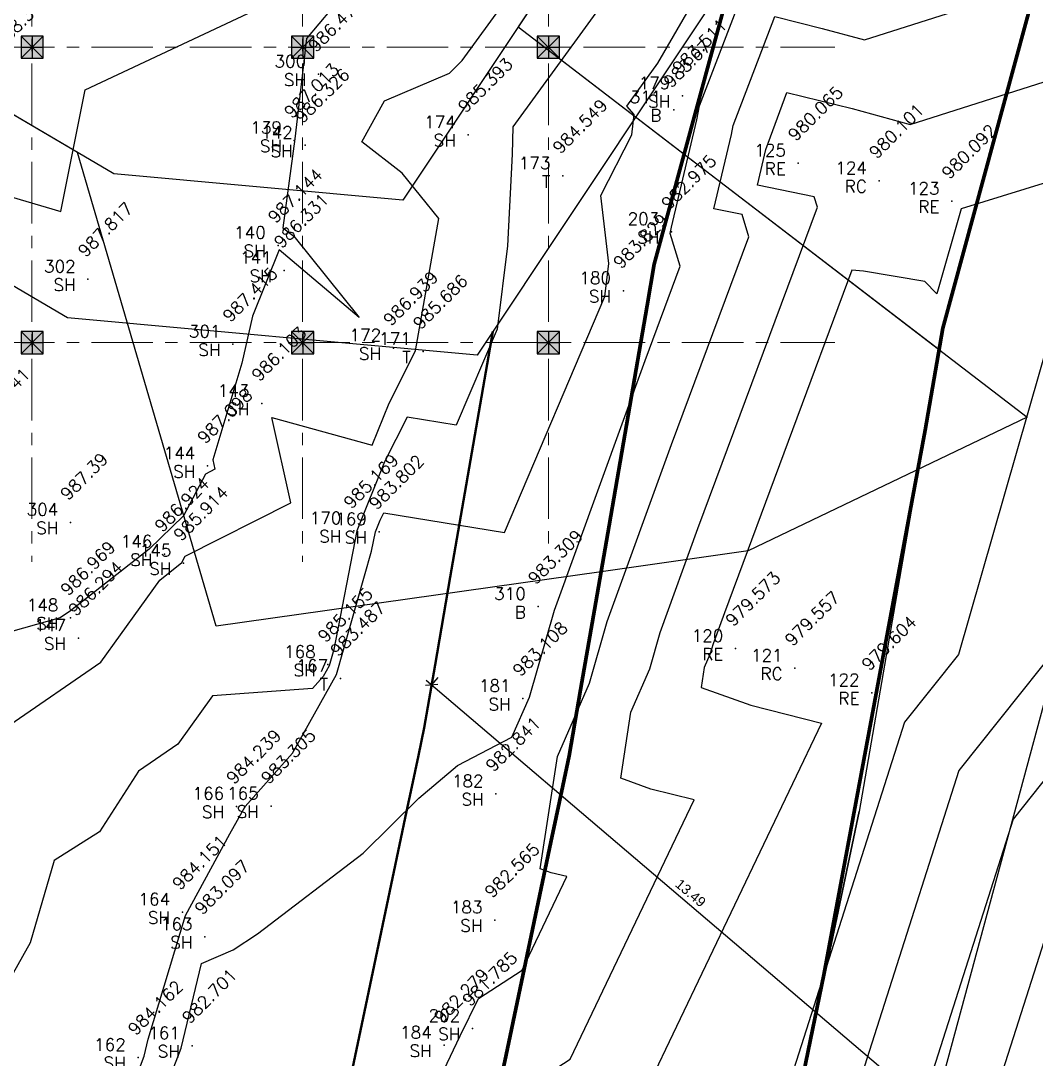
# Model space of a CAD drawing. Header units: metres. Extents: x 319894 to 3389272, y 120 to 6136017.
# Drawn here: x 321077.29 to 321097.93, y 3067908.33 to 3067929.43 of the extents above; entities that cross this region are included whole.
import ezdxf
from ezdxf.enums import TextEntityAlignment as Align

# ---------------------------------------------------------------- set-up
doc = ezdxf.new("R2010")
doc.units = ezdxf.units.M
doc.header["$MEASUREMENT"] = 0
doc.linetypes.add('CENTER', pattern=[2, 1.25, -0.25, 0.25, -0.25])
doc.linetypes.add('HIDDEN', pattern=[0.375, 0.25, -0.125])
doc.layers.get('Defpoints').update_dxf_attribs({"color": 254})
for name, color, linetype, lineweight in [('a_MUEBLE', 255, 'Continuous', 5), ('centerline', 255, 'HIDDEN', 5), ('column', 50, 'Continuous', 30), ('hatch', 252, 'Continuous', 15), ('wall', 4, 'Continuous', 30)]:
    doc.layers.add(name, color=color, linetype=linetype, lineweight=lineweight)
for name, color, linetype in [('B', 7, 'Continuous'), ('Contour', 254, 'Continuous'), ('HC', 7, 'Continuous'), ('Index_Contour', 8, 'Continuous'), ('Points', 7, 'Continuous'), ('Points-ELV', 6, 'Continuous'), ('Points-NUM', 4, 'Continuous'), ('Points-TXT', 3, 'Continuous'), ('RC', 7, 'Continuous'), ('RE', 7, 'Continuous'), ('S-DIM', 7, 'Continuous'), ('SH', 7, 'Continuous'), ('T', 7, 'Continuous')]:
    doc.layers.add(name, color=color, linetype=linetype)
doc.styles.add('romans', font='romans.shx')
doc.styles.get("Standard").update_dxf_attribs({"font": 'arial.ttf'})
doc.dimstyles.get("Standard").update_dxf_attribs({"dimtxt": 0.2, "dimasz": 0.18, "dimexe": 0.2, "dimexo": 0.2, "dimgap": 0.09, "dimtad": 1, "dimzin": 0, "dimdsep": 46, "dimtxsty": 'Standard', "dimblk": 'OBLIQUE', "dimcen": 0.09, "dimdle": 0.15, "dimclrt": 7, "dimadec": 0, "dimazin": 0, "dimtfac": 1, "dimtofl": 0, "dimtmove": 0, "dimatfit": 3, "dimfxl": 0.3, "dimfxlon": 1, "dimtfillclr": 2, "dimtolj": 1, "dimtzin": 0, "dimarcsym": 0})

# ---------------------------------------------------------------- blocks, each defined once
blk = doc.blocks.new('POINTS')
at = {"layer": 'Points'}
blk.add_line((0, 0), (0, 0), dxfattribs=at)
blk.add_point((0, 0), dxfattribs=at)
at = {"layer": 'Points-ELV', "style": 'romans'}
blk.add_attdef('ELEV', text='', height=1, rotation=45, dxfattribs=at).set_placement((0, 0), align=Align.BOTTOM_LEFT)
at = {"layer": 'Points-NUM', "style": 'romans'}
blk.add_attdef('PTNUM', text='', height=1, dxfattribs=at).set_placement((0, 0), align=Align.BOTTOM_RIGHT)
at = {"layer": 'Points-TXT', "style": 'romans'}
blk.add_attdef('DESC', text='', height=1, dxfattribs=at).set_placement((0, 0), align=Align.BOTTOM_RIGHT)
blk = doc.blocks.new('SIT4')
at = {"color": 7}
for p, q in [((320365.385, 3067779.463, 1969.362), (320362.183, 3067767.682, 1969.362)), ((320368.047, 3067766.381, 987.586), (320370.996, 3067777.234, 987.586)), ((320362.183, 3067767.682, 1969.362), (320360.455, 3067757.695, 1969.362)), ((320368.047, 3067766.381, 987.586), (320366.348, 3067756.564, 987.586)), ((320366.348, 3067756.564, 1969.362), (320363.835, 3067744.643, 1969.362)), ((320366.348, 3067756.564, 987.586), (320363.835, 3067744.643, 987.586))]:
    blk.add_line(p, q, dxfattribs=at)
at = {"color": 1}
for p, q in [((320359.417, 3067772.5, 987.586), (320369.765, 3067764.576, 987.586)), ((320362.79, 3067769.917, 987.586), (320367.972, 3067765.949, 987.586)), ((320369.765, 3067764.576, 987.586), (320364.09, 3067761.856, 987.586)), ((320364.09, 3067761.856, 987.586), (320361.102, 3067761.434, 987.586))]:
    blk.add_line(p, q, dxfattribs=at)
blk.add_line((320363.835, 3067744.643, 987.586), (320366.348, 3067756.564, 987.586))
at = {"color": 1, "lineweight": 30, "elevation": 987.586}
blk.add_lwpolyline([(320370.962, 3067788.062), (320365.642, 3067786.817), (320365.22, 3067781.217), (320357.075, 3067768.983), (320351.198, 3067769.518), (320338.771, 3067776.828), (320320.261, 3067793.321), (320314.412, 3067798.558), (320311.03, 3067797.459), (320298.566, 3067783.015), (320298.855, 3067776.316), (320293.441, 3067769.683), (320295.803, 3067764.568), (320294.773, 3067759.718), (320296.035, 3067743.401), (320300.28, 3067731.268), (320306.229, 3067716.969), (320317.648, 3067711.854), (320321.527, 3067710.598), (320324.41, 3067708.85), (320339.069, 3067708.62), (320362.184, 3067707.54), (320368.815, 3067710.117), (320374.083, 3067711.085)], dxfattribs=at)
at = {"color": 1, "elevation": 987.586}
blk.add_lwpolyline([(320311.03, 3067797.459), (320298.566, 3067783.015), (320298.855, 3067776.316), (320293.441, 3067769.683), (320295.803, 3067764.568), (320294.773, 3067759.718), (320296.035, 3067743.401), (320300.28, 3067731.268), (320306.229, 3067716.969), (320315.045, 3067713.02), (320325.063, 3067714.996), (320328.066, 3067715.293), (320335.229, 3067717.481), (320341.617, 3067720.482), (320345.096, 3067723.545), (320351.898, 3067731.539), (320355.884, 3067738.417), (320358.002, 3067746.064), (320360.455, 3067757.695), (320361.102, 3067761.434), (320353.282, 3067760.331), (320350.46, 3067769.953), (320338.771, 3067776.828), (320320.261, 3067793.321)], dxfattribs=at)
blk.add_lwpolyline([(320365.385, 3067779.463), (320370.077, 3067787.855), (320365.642, 3067786.817), (320365.22, 3067781.217), (320359.417, 3067772.5), (320362.79, 3067769.917)], close=True, dxfattribs=at)
at = {"color": 5, "lineweight": 30}
blk.add_lwpolyline([(320370.581, 3067755.421), (320368.32, 3067748.342), (320368.593, 3067746.866), (320368.359, 3067745.18), (320366.945, 3067740.14), (320365.94, 3067737.957), (320365.877, 3067736.872), (320363.951, 3067734.337)], dxfattribs=at)
at = {"layer": 'a_MUEBLE', "lineweight": 40, "elevation": 968}
blk.add_lwpolyline([(320315.045, 3067713.02), (320325.063, 3067714.996), (320328.066, 3067715.293), (320335.229, 3067717.481), (320341.617, 3067720.482), (320345.096, 3067723.545), (320351.898, 3067731.539), (320355.884, 3067738.417), (320358.002, 3067746.064), (320359.229, 3067751.88), (320360.085, 3067755.941), (320360.192, 3067756.448), (320360.325, 3067757.081), (320360.455, 3067757.695), (320360.686, 3067759.031), (320360.994, 3067760.813), (320361.263, 3067762.37), (320362.037, 3067766.842), (320362.183, 3067767.682), (320364.239, 3067775.249), (320364.696, 3067776.929), (320365.277, 3067779.069), (320365.385, 3067779.463), (320368.779, 3067785.533)], dxfattribs=at)
at = {"layer": 'Contour'}
for points in [[(320348.394, 3067769.256), (320350.124, 3067768.75), (320350.618, 3067771.224), (320354.587, 3067773.092), (320354.652, 3067773.655), (320356.117, 3067775.401), (320356.781, 3067775.683), (320357.886, 3067776.797), (320358.17, 3067777.187), (320358.393, 3067777.573), (320358.949, 3067778.873), (320359.475, 3067780.392), (320360.219, 3067781.954), (320360.612, 3067783.439)], [(320355.619, 3067772.864), (320355.116, 3067772.265), (320354.88, 3067770.228), (320354.635, 3067768.42), (320354.856, 3067768.247), (320356.185, 3067766.598), (320354.56, 3067767.973), (320354.017, 3067766.628), (320353.804, 3067765.673), (320353.214, 3067763.707), (320353.256, 3067763.515), (320353.065, 3067763.418), (320352.614, 3067762.571), (320351.922, 3067761.893), (320350.322, 3067760.638), (320350.11, 3067760.496), (320347.435, 3067759.744)], [(320349.089, 3067758.32), (320350.939, 3067759.596), (320352.134, 3067761.262), (320352.586, 3067761.622), (320352.654, 3067761.75), (320354.796, 3067762.831), (320354.412, 3067764.566), (320356.454, 3067764.007), (320356.796, 3067764.86), (320357.334, 3067765.923), (320357.805, 3067768.608), (320357.062, 3067769.53), (320356.244, 3067770.17), (320356.699, 3067770.997), (320358.023, 3067771.56), (320358.281, 3067771.819), (320360.213, 3067774.475), (320361.731, 3067777.104), (320362.308, 3067778.452), (320362.32, 3067780.16), (320362.667, 3067781.471), (320363.471, 3067783.05), (320365.486, 3067787.635)], [(320351.699, 3067751.291), (320351.815, 3067751.592), (320351.9, 3067751.938), (320352.659, 3067754.447), (320353.558, 3067756.112), (320353.872, 3067756.667), (320354.83, 3067757.75), (320355.728, 3067759.349), (320356.44, 3067761.848), (320356.518, 3067762.246), (320356.611, 3067762.478), (320356.686, 3067762.627), (320359.143, 3067762.23), (320361.181, 3067767.027), (320361.263, 3067767.694), (320361.095, 3067769.078), (320361.731, 3067770.312), (320361.778, 3067770.719), (320361.625, 3067770.894), (320362.257, 3067771.763), (320363.285, 3067773.543)], [(320351.733, 3067749.597), (320352.568, 3067751.753), (320352.986, 3067753.473), (320353.625, 3067753.754), (320354.123, 3067754.077), (320356.27, 3067755.717), (320357.399, 3067756.835), (320358.187, 3067757.497), (320359.291, 3067758.072), (320359.646, 3067758.886), (320360.155, 3067760.653), (320362, 3067765.725), (320362.712, 3067767.638), (320362.506, 3067768.305), (320362.536, 3067768.43), (320363.048, 3067770.615), (320363.105, 3067770.897), (320364.39, 3067774.249)], [(320357.907, 3067751.311), (320358.239, 3067752.007), (320358.615, 3067752.763), (320359.496, 3067753.338), (320360.405, 3067755.239), (320360.088, 3067755.319), (320359.867, 3067755.399), (320360.218, 3067757.68), (320360.869, 3067759.173), (320361.229, 3067760.425), (320362.536, 3067764.017), (320364.107, 3067768.237), (320363.967, 3067768.692), (320363.397, 3067768.807), (320363.75, 3067770.315), (320363.788, 3067770.501), (320364.635, 3067772.711), (320365.599, 3067772.47), (320366.454, 3067772.237), (320369.976, 3067773.36)], [(320359.588, 3067750.953), (320360.476, 3067751.534), (320362.993, 3067756.798), (320362.116, 3067757.019), (320361.502, 3067757.242), (320361.709, 3067758.583), (320362.091, 3067759.461), (320362.303, 3067760.197), (320363.072, 3067762.309), (320365.502, 3067768.837), (320365.435, 3067769.052), (320364.282, 3067769.286), (320364.452, 3067770.014), (320364.88, 3067771.172), (320366.208, 3067770.841), (320367.385, 3067770.52), (320372.237, 3067772.066)], [(320370.581, 3067755.421), (320368.32, 3067748.342), (320368.593, 3067746.866), (320368.359, 3067745.18), (320366.945, 3067740.14), (320365.94, 3067737.957), (320365.877, 3067736.872), (320363.951, 3067734.337)], [(320370.484, 3067767.141), (320368.364, 3067759.753), (320367.272, 3067758.379), (320363.993, 3067748.111), (320363.258, 3067749.644), (320362.436, 3067747.925), (320360.982, 3067748.299), (320360.754, 3067748.046), (320360.514, 3067747.484), (320358.769, 3067740.897), (320357.765, 3067741.064), (320355.976, 3067739.164), (320355.192, 3067738.679), (320354.901, 3067738.359), (320354.18, 3067737.182), (320353.301, 3067735.546), (320353.14, 3067735.455), (320350.472, 3067732.643), (320349.766, 3067731.211), (320348.731, 3067731.523), (320347.328, 3067730.805)], [(320371.276, 3067761.041), (320368.375, 3067757.393), (320365.243, 3067747.588), (320365.622, 3067745.543), (320365.598, 3067745.371), (320365.454, 3067744.855), (320362.733, 3067738.945), (320362.561, 3067736.009), (320362.267, 3067735.622), (320360.886, 3067733.211), (320360.785, 3067733.096), (320359.505, 3067732.26), (320359.015, 3067732.806), (320356.796, 3067733.422), (320355.04, 3067733.944), (320354.794, 3067733.674), (320354.358, 3067733.297), (320354.489, 3067731.915), (320354.932, 3067730.709), (320351.379, 3067730.792), (320350.834, 3067729.836), (320350.276, 3067727.394), (320349.131, 3067728.41)], [(320374.188, 3067762.329), (320369.478, 3067756.407), (320366.782, 3067747.965), (320367.108, 3067746.204), (320366.978, 3067745.276), (320366.199, 3067742.498), (320364.337, 3067738.451), (320364.219, 3067736.441), (320363.109, 3067734.98), (320362.204, 3067733.4), (320360.431, 3067731.377), (320358.033, 3067729.81), (320358.153, 3067728.922), (320356.948, 3067727.823), (320356.642, 3067728.433), (320353.684, 3067728.503), (320350.923, 3067723.657), (320350.885, 3067723.491), (320348.448, 3067725.654), (320348.112, 3067725.544), (320346.078, 3067724.7)]]:
    blk.add_lwpolyline(points, dxfattribs=at)
at = {"layer": 'Index_Contour'}
for points in [[(320361.235, 3067773.119), (320359.31, 3067770.474), (320359.296, 3067769.919), (320359.198, 3067768.057), (320358.989, 3067766.361), (320358.16, 3067764.409), (320357.16, 3067764.571), (320356.703, 3067763.669), (320356.139, 3067762.261), (320355.672, 3067759.855), (320355.576, 3067759.52), (320355.456, 3067759.306), (320355.238, 3067759.059), (320353.205, 3067758.911), (320352.503, 3067757.933), (320351.703, 3067757.381), (320350.912, 3067756.152), (320349.991, 3067755.565), (320349.502, 3067753.892), (320347.08, 3067749.592)], [(320373.969, 3067770.517), (320368.42, 3067768.807), (320367.924, 3067767.078), (320367.682, 3067767.329), (320366.438, 3067767.537), (320366.197, 3067767.558), (320363.608, 3067760.601), (320363.378, 3067759.969), (320363.314, 3067759.749), (320363.2, 3067759.486), (320363.138, 3067759.085), (320364.144, 3067758.72), (320365.581, 3067758.357), (320361.456, 3067749.729)]]:
    blk.add_lwpolyline(points, dxfattribs=at)
at = {"layer": 'B', "linetype": 'Continuous'}
ref = blk.add_blockref('POINTS', (320362.578, 3067770.817, 983.67), dxfattribs=at)
ref.add_attrib('PTNUM', '311', dxfattribs={"layer": 'Points-NUM', "height": 0.25, "style": 'romans'}).set_placement((320362.328, 3067770.879, 983.67), align=Align.BOTTOM_RIGHT)
ref.add_attrib('DESC', 'B', dxfattribs={"layer": 'Points-TXT', "height": 0.25, "style": 'romans'}).set_placement((320362.328, 3067770.504, 983.67), align=Align.BOTTOM_RIGHT)
ref.add_attrib('ELEV', '983.67', dxfattribs={"layer": 'Points-ELV', "height": 0.25, "rotation": 45, "style": 'romans'}).set_placement((320362.578, 3067771.192, 983.67), align=Align.BOTTOM_LEFT)
ref = blk.add_blockref('POINTS', (320359.823, 3067760.724, 983.309), dxfattribs=at)
ref.add_attrib('PTNUM', '310', dxfattribs={"layer": 'Points-NUM', "height": 0.25, "style": 'romans'}).set_placement((320359.573, 3067760.786, 983.309), align=Align.BOTTOM_RIGHT)
ref.add_attrib('DESC', 'B', dxfattribs={"layer": 'Points-TXT', "height": 0.25, "style": 'romans'}).set_placement((320359.573, 3067760.411, 983.309), align=Align.BOTTOM_RIGHT)
ref.add_attrib('ELEV', '983.309', dxfattribs={"layer": 'Points-ELV', "height": 0.25, "rotation": 45, "style": 'romans'}).set_placement((320359.823, 3067761.099, 983.309), align=Align.BOTTOM_LEFT)
at = {"layer": 'HC', "linetype": 'Continuous'}
ref = blk.add_blockref('POINTS', (320348.59, 3067764.008, 987.641), dxfattribs=at)
ref.add_attrib('PTNUM', '315', dxfattribs={"layer": 'Points-NUM', "height": 0.25, "style": 'romans'}).set_placement((320348.34, 3067764.07, 987.641), align=Align.BOTTOM_RIGHT)
ref.add_attrib('DESC', 'HC', dxfattribs={"layer": 'Points-TXT', "height": 0.25, "style": 'romans'}).set_placement((320348.34, 3067763.695, 987.641), align=Align.BOTTOM_RIGHT)
ref.add_attrib('ELEV', '987.641', dxfattribs={"layer": 'Points-ELV', "height": 0.25, "rotation": 45, "style": 'romans'}).set_placement((320348.59, 3067764.383, 987.641), align=Align.BOTTOM_LEFT)
at = {"layer": 'RC', "linetype": 'Continuous'}
ref = blk.add_blockref('POINTS', (320366.756, 3067769.376, 980.101), dxfattribs=at)
ref.add_attrib('PTNUM', '124', dxfattribs={"layer": 'Points-NUM', "height": 0.25, "style": 'romans'}).set_placement((320366.506, 3067769.438, 980.101), align=Align.BOTTOM_RIGHT)
ref.add_attrib('DESC', 'RC', dxfattribs={"layer": 'Points-TXT', "height": 0.25, "style": 'romans'}).set_placement((320366.506, 3067769.063, 980.101), align=Align.BOTTOM_RIGHT)
ref.add_attrib('ELEV', '980.101', dxfattribs={"layer": 'Points-ELV', "height": 0.25, "rotation": 45, "style": 'romans'}).set_placement((320366.756, 3067769.751, 980.101), align=Align.BOTTOM_LEFT)
ref = blk.add_blockref('POINTS', (320365.043, 3067759.474, 979.557), dxfattribs=at)
ref.add_attrib('PTNUM', '121', dxfattribs={"layer": 'Points-NUM', "height": 0.25, "style": 'romans'}).set_placement((320364.793, 3067759.536, 979.557), align=Align.BOTTOM_RIGHT)
ref.add_attrib('DESC', 'RC', dxfattribs={"layer": 'Points-TXT', "height": 0.25, "style": 'romans'}).set_placement((320364.793, 3067759.161, 979.557), align=Align.BOTTOM_RIGHT)
ref.add_attrib('ELEV', '979.557', dxfattribs={"layer": 'Points-ELV', "height": 0.25, "rotation": 45, "style": 'romans'}).set_placement((320365.043, 3067759.849, 979.557), align=Align.BOTTOM_LEFT)
at = {"layer": 'RE', "linetype": 'Continuous'}
ref = blk.add_blockref('POINTS', (320365.109, 3067769.734, 980.065), dxfattribs=at)
ref.add_attrib('PTNUM', '125', dxfattribs={"layer": 'Points-NUM', "height": 0.25, "style": 'romans'}).set_placement((320364.859, 3067769.796, 980.065), align=Align.BOTTOM_RIGHT)
ref.add_attrib('DESC', 'RE', dxfattribs={"layer": 'Points-TXT', "height": 0.25, "style": 'romans'}).set_placement((320364.859, 3067769.421, 980.065), align=Align.BOTTOM_RIGHT)
ref.add_attrib('ELEV', '980.065', dxfattribs={"layer": 'Points-ELV', "height": 0.25, "rotation": 45, "style": 'romans'}).set_placement((320365.109, 3067770.109, 980.065), align=Align.BOTTOM_LEFT)
ref = blk.add_blockref('POINTS', (320368.231, 3067768.961, 980.092), dxfattribs=at)
ref.add_attrib('PTNUM', '123', dxfattribs={"layer": 'Points-NUM', "height": 0.25, "style": 'romans'}).set_placement((320367.981, 3067769.023, 980.092), align=Align.BOTTOM_RIGHT)
ref.add_attrib('DESC', 'RE', dxfattribs={"layer": 'Points-TXT', "height": 0.25, "style": 'romans'}).set_placement((320367.981, 3067768.648, 980.092), align=Align.BOTTOM_RIGHT)
ref.add_attrib('ELEV', '980.092', dxfattribs={"layer": 'Points-ELV', "height": 0.25, "rotation": 45, "style": 'romans'}).set_placement((320368.231, 3067769.336, 980.092), align=Align.BOTTOM_LEFT)
ref = blk.add_blockref('POINTS', (320363.837, 3067759.872, 979.573), dxfattribs=at)
ref.add_attrib('PTNUM', '120', dxfattribs={"layer": 'Points-NUM', "height": 0.25, "style": 'romans'}).set_placement((320363.587, 3067759.934, 979.573), align=Align.BOTTOM_RIGHT)
ref.add_attrib('DESC', 'RE', dxfattribs={"layer": 'Points-TXT', "height": 0.25, "style": 'romans'}).set_placement((320363.587, 3067759.559, 979.573), align=Align.BOTTOM_RIGHT)
ref.add_attrib('ELEV', '979.573', dxfattribs={"layer": 'Points-ELV', "height": 0.25, "rotation": 45, "style": 'romans'}).set_placement((320363.837, 3067760.247, 979.573), align=Align.BOTTOM_LEFT)
ref = blk.add_blockref('POINTS', (320366.606, 3067758.975, 979.604), dxfattribs=at)
ref.add_attrib('PTNUM', '122', dxfattribs={"layer": 'Points-NUM', "height": 0.25, "style": 'romans'}).set_placement((320366.356, 3067759.037, 979.604), align=Align.BOTTOM_RIGHT)
ref.add_attrib('DESC', 'RE', dxfattribs={"layer": 'Points-TXT', "height": 0.25, "style": 'romans'}).set_placement((320366.356, 3067758.662, 979.604), align=Align.BOTTOM_RIGHT)
ref.add_attrib('ELEV', '979.604', dxfattribs={"layer": 'Points-ELV', "height": 0.25, "rotation": 45, "style": 'romans'}).set_placement((320366.606, 3067759.35, 979.604), align=Align.BOTTOM_LEFT)
at = {"layer": 'SH', "linetype": 'Continuous'}
ref = blk.add_blockref('POINTS', (320348.973, 3067771.623, 988.382), dxfattribs=at)
ref.add_attrib('PTNUM', '299', dxfattribs={"layer": 'Points-NUM', "height": 0.25, "style": 'romans'}).set_placement((320348.723, 3067771.685, 988.382), align=Align.BOTTOM_RIGHT)
ref.add_attrib('DESC', 'SH', dxfattribs={"layer": 'Points-TXT', "height": 0.25, "style": 'romans'}).set_placement((320348.723, 3067771.31, 988.382), align=Align.BOTTOM_RIGHT)
ref.add_attrib('ELEV', '988.382', dxfattribs={"layer": 'Points-ELV', "height": 0.25, "rotation": 45, "style": 'romans'}).set_placement((320348.973, 3067771.998, 988.382), align=Align.BOTTOM_LEFT)
ref = blk.add_blockref('POINTS', (320355.359, 3067771.54, 986.478), dxfattribs=at)
ref.add_attrib('PTNUM', '300', dxfattribs={"layer": 'Points-NUM', "height": 0.25, "style": 'romans'}).set_placement((320355.109, 3067771.602, 986.478), align=Align.BOTTOM_RIGHT)
ref.add_attrib('DESC', 'SH', dxfattribs={"layer": 'Points-TXT', "height": 0.25, "style": 'romans'}).set_placement((320355.109, 3067771.227, 986.478), align=Align.BOTTOM_RIGHT)
ref.add_attrib('ELEV', '986.478', dxfattribs={"layer": 'Points-ELV', "height": 0.25, "rotation": 45, "style": 'romans'}).set_placement((320355.359, 3067771.915, 986.478), align=Align.BOTTOM_LEFT)
ref = blk.add_blockref('POINTS', (320362.757, 3067771.1, 983.511), dxfattribs=at)
ref.add_attrib('PTNUM', '179', dxfattribs={"layer": 'Points-NUM', "height": 0.25, "style": 'romans'}).set_placement((320362.507, 3067771.162, 983.511), align=Align.BOTTOM_RIGHT)
ref.add_attrib('DESC', 'SH', dxfattribs={"layer": 'Points-TXT', "height": 0.25, "style": 'romans'}).set_placement((320362.507, 3067770.787, 983.511), align=Align.BOTTOM_RIGHT)
ref.add_attrib('ELEV', '983.511', dxfattribs={"layer": 'Points-ELV', "height": 0.25, "rotation": 45, "style": 'romans'}).set_placement((320362.757, 3067771.475, 983.511), align=Align.BOTTOM_LEFT)
ref = blk.add_blockref('POINTS', (320358.401, 3067770.309, 985.393), dxfattribs=at)
ref.add_attrib('PTNUM', '174', dxfattribs={"layer": 'Points-NUM', "height": 0.25, "style": 'romans'}).set_placement((320358.151, 3067770.371, 985.393), align=Align.BOTTOM_RIGHT)
ref.add_attrib('DESC', 'SH', dxfattribs={"layer": 'Points-TXT', "height": 0.25, "style": 'romans'}).set_placement((320358.151, 3067769.996, 985.393), align=Align.BOTTOM_RIGHT)
ref.add_attrib('ELEV', '985.393', dxfattribs={"layer": 'Points-ELV', "height": 0.25, "rotation": 45, "style": 'romans'}).set_placement((320358.401, 3067770.684, 985.393), align=Align.BOTTOM_LEFT)
ref = blk.add_blockref('POINTS', (320354.869, 3067770.196, 987.013), dxfattribs=at)
ref.add_attrib('PTNUM', '139', dxfattribs={"layer": 'Points-NUM', "height": 0.25, "style": 'romans'}).set_placement((320354.619, 3067770.258, 987.013), align=Align.BOTTOM_RIGHT)
ref.add_attrib('DESC', 'SH', dxfattribs={"layer": 'Points-TXT', "height": 0.25, "style": 'romans'}).set_placement((320354.619, 3067769.883, 987.013), align=Align.BOTTOM_RIGHT)
ref.add_attrib('ELEV', '987.013', dxfattribs={"layer": 'Points-ELV', "height": 0.25, "rotation": 45, "style": 'romans'}).set_placement((320354.869, 3067770.571, 987.013), align=Align.BOTTOM_LEFT)
ref = blk.add_blockref('POINTS', (320355.087, 3067770.096, 986.326), dxfattribs=at)
ref.add_attrib('PTNUM', '142', dxfattribs={"layer": 'Points-NUM', "height": 0.25, "style": 'romans'}).set_placement((320354.837, 3067770.158, 986.326), align=Align.BOTTOM_RIGHT)
ref.add_attrib('DESC', 'SH', dxfattribs={"layer": 'Points-TXT', "height": 0.25, "style": 'romans'}).set_placement((320354.837, 3067769.783, 986.326), align=Align.BOTTOM_RIGHT)
ref.add_attrib('ELEV', '986.326', dxfattribs={"layer": 'Points-ELV', "height": 0.25, "rotation": 45, "style": 'romans'}).set_placement((320355.087, 3067770.471, 986.326), align=Align.BOTTOM_LEFT)
ref = blk.add_blockref('POINTS', (320362.535, 3067768.341, 982.975), dxfattribs=at)
ref.add_attrib('PTNUM', '203', dxfattribs={"layer": 'Points-NUM', "height": 0.25, "style": 'romans'}).set_placement((320362.285, 3067768.403, 982.975), align=Align.BOTTOM_RIGHT)
ref.add_attrib('DESC', 'SH', dxfattribs={"layer": 'Points-TXT', "height": 0.25, "style": 'romans'}).set_placement((320362.285, 3067768.028, 982.975), align=Align.BOTTOM_RIGHT)
ref.add_attrib('ELEV', '982.975', dxfattribs={"layer": 'Points-ELV', "height": 0.25, "rotation": 45, "style": 'romans'}).set_placement((320362.535, 3067768.716, 982.975), align=Align.BOTTOM_LEFT)
ref = blk.add_blockref('POINTS', (320354.539, 3067768.063, 987.144), dxfattribs=at)
ref.add_attrib('PTNUM', '140', dxfattribs={"layer": 'Points-NUM', "height": 0.25, "style": 'romans'}).set_placement((320354.289, 3067768.125, 987.144), align=Align.BOTTOM_RIGHT)
ref.add_attrib('DESC', 'SH', dxfattribs={"layer": 'Points-TXT', "height": 0.25, "style": 'romans'}).set_placement((320354.289, 3067767.75, 987.144), align=Align.BOTTOM_RIGHT)
ref.add_attrib('ELEV', '987.144', dxfattribs={"layer": 'Points-ELV', "height": 0.25, "rotation": 45, "style": 'romans'}).set_placement((320354.539, 3067768.438, 987.144), align=Align.BOTTOM_LEFT)
ref = blk.add_blockref('POINTS', (320350.676, 3067767.375, 987.817), dxfattribs=at)
ref.add_attrib('PTNUM', '302', dxfattribs={"layer": 'Points-NUM', "height": 0.25, "style": 'romans'}).set_placement((320350.426, 3067767.437, 987.817), align=Align.BOTTOM_RIGHT)
ref.add_attrib('DESC', 'SH', dxfattribs={"layer": 'Points-TXT', "height": 0.25, "style": 'romans'}).set_placement((320350.426, 3067767.062, 987.817), align=Align.BOTTOM_RIGHT)
ref.add_attrib('ELEV', '987.817', dxfattribs={"layer": 'Points-ELV', "height": 0.25, "rotation": 45, "style": 'romans'}).set_placement((320350.676, 3067767.75, 987.817), align=Align.BOTTOM_LEFT)
ref = blk.add_blockref('POINTS', (320354.661, 3067767.555, 986.331), dxfattribs=at)
ref.add_attrib('PTNUM', '141', dxfattribs={"layer": 'Points-NUM', "height": 0.25, "style": 'romans'}).set_placement((320354.411, 3067767.617, 986.331), align=Align.BOTTOM_RIGHT)
ref.add_attrib('DESC', 'SH', dxfattribs={"layer": 'Points-TXT', "height": 0.25, "style": 'romans'}).set_placement((320354.411, 3067767.242, 986.331), align=Align.BOTTOM_RIGHT)
ref.add_attrib('ELEV', '986.331', dxfattribs={"layer": 'Points-ELV', "height": 0.25, "rotation": 45, "style": 'romans'}).set_placement((320354.661, 3067767.93, 986.331), align=Align.BOTTOM_LEFT)
ref = blk.add_blockref('POINTS', (320361.556, 3067767.141, 983.829), dxfattribs=at)
ref.add_attrib('PTNUM', '180', dxfattribs={"layer": 'Points-NUM', "height": 0.25, "style": 'romans'}).set_placement((320361.306, 3067767.203, 983.829), align=Align.BOTTOM_RIGHT)
ref.add_attrib('DESC', 'SH', dxfattribs={"layer": 'Points-TXT', "height": 0.25, "style": 'romans'}).set_placement((320361.306, 3067766.828, 983.829), align=Align.BOTTOM_RIGHT)
ref.add_attrib('ELEV', '983.829', dxfattribs={"layer": 'Points-ELV', "height": 0.25, "rotation": 45, "style": 'romans'}).set_placement((320361.556, 3067767.516, 983.829), align=Align.BOTTOM_LEFT)
ref = blk.add_blockref('POINTS', (320353.619, 3067766.054, 987.415), dxfattribs=at)
ref.add_attrib('PTNUM', '301', dxfattribs={"layer": 'Points-NUM', "height": 0.25, "style": 'romans'}).set_placement((320353.369, 3067766.116, 987.415), align=Align.BOTTOM_RIGHT)
ref.add_attrib('DESC', 'SH', dxfattribs={"layer": 'Points-TXT', "height": 0.25, "style": 'romans'}).set_placement((320353.369, 3067765.741, 987.415), align=Align.BOTTOM_RIGHT)
ref.add_attrib('ELEV', '987.415', dxfattribs={"layer": 'Points-ELV', "height": 0.25, "rotation": 45, "style": 'romans'}).set_placement((320353.619, 3067766.429, 987.415), align=Align.BOTTOM_LEFT)
ref = blk.add_blockref('POINTS', (320356.883, 3067765.978, 986.939), dxfattribs=at)
ref.add_attrib('PTNUM', '172', dxfattribs={"layer": 'Points-NUM', "height": 0.25, "style": 'romans'}).set_placement((320356.633, 3067766.04, 986.939), align=Align.BOTTOM_RIGHT)
ref.add_attrib('DESC', 'SH', dxfattribs={"layer": 'Points-TXT', "height": 0.25, "style": 'romans'}).set_placement((320356.633, 3067765.665, 986.939), align=Align.BOTTOM_RIGHT)
ref.add_attrib('ELEV', '986.939', dxfattribs={"layer": 'Points-ELV', "height": 0.25, "rotation": 45, "style": 'romans'}).set_placement((320356.883, 3067766.353, 986.939), align=Align.BOTTOM_LEFT)
ref = blk.add_blockref('POINTS', (320354.206, 3067764.852, 986.103), dxfattribs=at)
ref.add_attrib('PTNUM', '143', dxfattribs={"layer": 'Points-NUM', "height": 0.25, "style": 'romans'}).set_placement((320353.956, 3067764.914, 986.103), align=Align.BOTTOM_RIGHT)
ref.add_attrib('DESC', 'SH', dxfattribs={"layer": 'Points-TXT', "height": 0.25, "style": 'romans'}).set_placement((320353.956, 3067764.539, 986.103), align=Align.BOTTOM_RIGHT)
ref.add_attrib('ELEV', '986.103', dxfattribs={"layer": 'Points-ELV', "height": 0.25, "rotation": 45, "style": 'romans'}).set_placement((320354.206, 3067765.227, 986.103), align=Align.BOTTOM_LEFT)
ref = blk.add_blockref('POINTS', (320353.106, 3067763.582, 987.098), dxfattribs=at)
ref.add_attrib('PTNUM', '144', dxfattribs={"layer": 'Points-NUM', "height": 0.25, "style": 'romans'}).set_placement((320352.856, 3067763.644, 987.098), align=Align.BOTTOM_RIGHT)
ref.add_attrib('DESC', 'SH', dxfattribs={"layer": 'Points-TXT', "height": 0.25, "style": 'romans'}).set_placement((320352.856, 3067763.269, 987.098), align=Align.BOTTOM_RIGHT)
ref.add_attrib('ELEV', '987.098', dxfattribs={"layer": 'Points-ELV', "height": 0.25, "rotation": 45, "style": 'romans'}).set_placement((320353.106, 3067763.957, 987.098), align=Align.BOTTOM_LEFT)
ref = blk.add_blockref('POINTS', (320350.322, 3067762.436, 987.39), dxfattribs=at)
ref.add_attrib('PTNUM', '304', dxfattribs={"layer": 'Points-NUM', "height": 0.25, "style": 'romans'}).set_placement((320350.072, 3067762.498, 987.39), align=Align.BOTTOM_RIGHT)
ref.add_attrib('DESC', 'SH', dxfattribs={"layer": 'Points-TXT', "height": 0.25, "style": 'romans'}).set_placement((320350.072, 3067762.123, 987.39), align=Align.BOTTOM_RIGHT)
ref.add_attrib('ELEV', '987.39', dxfattribs={"layer": 'Points-ELV', "height": 0.25, "rotation": 45, "style": 'romans'}).set_placement((320350.322, 3067762.811, 987.39), align=Align.BOTTOM_LEFT)
ref = blk.add_blockref('POINTS', (320356.076, 3067762.264, 985.169), dxfattribs=at)
ref.add_attrib('PTNUM', '170', dxfattribs={"layer": 'Points-NUM', "height": 0.25, "style": 'romans'}).set_placement((320355.826, 3067762.326, 985.169), align=Align.BOTTOM_RIGHT)
ref.add_attrib('DESC', 'SH', dxfattribs={"layer": 'Points-TXT', "height": 0.25, "style": 'romans'}).set_placement((320355.826, 3067761.951, 985.169), align=Align.BOTTOM_RIGHT)
ref.add_attrib('ELEV', '985.169', dxfattribs={"layer": 'Points-ELV', "height": 0.25, "rotation": 45, "style": 'romans'}).set_placement((320356.076, 3067762.639, 985.169), align=Align.BOTTOM_LEFT)
ref = blk.add_blockref('POINTS', (320356.593, 3067762.243, 983.802), dxfattribs=at)
ref.add_attrib('PTNUM', '169', dxfattribs={"layer": 'Points-NUM', "height": 0.25, "style": 'romans'}).set_placement((320356.343, 3067762.305, 983.802), align=Align.BOTTOM_RIGHT)
ref.add_attrib('DESC', 'SH', dxfattribs={"layer": 'Points-TXT', "height": 0.25, "style": 'romans'}).set_placement((320356.343, 3067761.93, 983.802), align=Align.BOTTOM_RIGHT)
ref.add_attrib('ELEV', '983.802', dxfattribs={"layer": 'Points-ELV', "height": 0.25, "rotation": 45, "style": 'romans'}).set_placement((320356.593, 3067762.618, 983.802), align=Align.BOTTOM_LEFT)
ref = blk.add_blockref('POINTS', (320352.234, 3067761.788, 986.924), dxfattribs=at)
ref.add_attrib('PTNUM', '146', dxfattribs={"layer": 'Points-NUM', "height": 0.25, "style": 'romans'}).set_placement((320351.984, 3067761.85, 986.924), align=Align.BOTTOM_RIGHT)
ref.add_attrib('DESC', 'SH', dxfattribs={"layer": 'Points-TXT', "height": 0.25, "style": 'romans'}).set_placement((320351.984, 3067761.475, 986.924), align=Align.BOTTOM_RIGHT)
ref.add_attrib('ELEV', '986.924', dxfattribs={"layer": 'Points-ELV', "height": 0.25, "rotation": 45, "style": 'romans'}).set_placement((320352.234, 3067762.163, 986.924), align=Align.BOTTOM_LEFT)
ref = blk.add_blockref('POINTS', (320352.619, 3067761.607, 985.914), dxfattribs=at)
ref.add_attrib('PTNUM', '145', dxfattribs={"layer": 'Points-NUM', "height": 0.25, "style": 'romans'}).set_placement((320352.369, 3067761.669, 985.914), align=Align.BOTTOM_RIGHT)
ref.add_attrib('DESC', 'SH', dxfattribs={"layer": 'Points-TXT', "height": 0.25, "style": 'romans'}).set_placement((320352.369, 3067761.294, 985.914), align=Align.BOTTOM_RIGHT)
ref.add_attrib('ELEV', '985.914', dxfattribs={"layer": 'Points-ELV', "height": 0.25, "rotation": 45, "style": 'romans'}).set_placement((320352.619, 3067761.982, 985.914), align=Align.BOTTOM_LEFT)
ref = blk.add_blockref('POINTS', (320350.323, 3067760.495, 986.969), dxfattribs=at)
ref.add_attrib('PTNUM', '148', dxfattribs={"layer": 'Points-NUM', "height": 0.25, "style": 'romans'}).set_placement((320350.073, 3067760.557, 986.969), align=Align.BOTTOM_RIGHT)
ref.add_attrib('DESC', 'SH', dxfattribs={"layer": 'Points-TXT', "height": 0.25, "style": 'romans'}).set_placement((320350.073, 3067760.182, 986.969), align=Align.BOTTOM_RIGHT)
ref.add_attrib('ELEV', '986.969', dxfattribs={"layer": 'Points-ELV', "height": 0.25, "rotation": 45, "style": 'romans'}).set_placement((320350.323, 3067760.87, 986.969), align=Align.BOTTOM_LEFT)
ref = blk.add_blockref('POINTS', (320350.48, 3067760.086, 986.294), dxfattribs=at)
ref.add_attrib('PTNUM', '147', dxfattribs={"layer": 'Points-NUM', "height": 0.25, "style": 'romans'}).set_placement((320350.23, 3067760.148, 986.294), align=Align.BOTTOM_RIGHT)
ref.add_attrib('DESC', 'SH', dxfattribs={"layer": 'Points-TXT', "height": 0.25, "style": 'romans'}).set_placement((320350.23, 3067759.773, 986.294), align=Align.BOTTOM_RIGHT)
ref.add_attrib('ELEV', '986.294', dxfattribs={"layer": 'Points-ELV', "height": 0.25, "rotation": 45, "style": 'romans'}).set_placement((320350.48, 3067760.461, 986.294), align=Align.BOTTOM_LEFT)
ref = blk.add_blockref('POINTS', (320355.553, 3067759.547, 985.155), dxfattribs=at)
ref.add_attrib('PTNUM', '168', dxfattribs={"layer": 'Points-NUM', "height": 0.25, "style": 'romans'}).set_placement((320355.303, 3067759.609, 985.155), align=Align.BOTTOM_RIGHT)
ref.add_attrib('DESC', 'SH', dxfattribs={"layer": 'Points-TXT', "height": 0.25, "style": 'romans'}).set_placement((320355.303, 3067759.234, 985.155), align=Align.BOTTOM_RIGHT)
ref.add_attrib('ELEV', '985.155', dxfattribs={"layer": 'Points-ELV', "height": 0.25, "rotation": 45, "style": 'romans'}).set_placement((320355.553, 3067759.922, 985.155), align=Align.BOTTOM_LEFT)
ref = blk.add_blockref('POINTS', (320359.514, 3067758.855, 983.108), dxfattribs=at)
ref.add_attrib('PTNUM', '181', dxfattribs={"layer": 'Points-NUM', "height": 0.25, "style": 'romans'}).set_placement((320359.264, 3067758.917, 983.108), align=Align.BOTTOM_RIGHT)
ref.add_attrib('DESC', 'SH', dxfattribs={"layer": 'Points-TXT', "height": 0.25, "style": 'romans'}).set_placement((320359.264, 3067758.542, 983.108), align=Align.BOTTOM_RIGHT)
ref.add_attrib('ELEV', '983.108', dxfattribs={"layer": 'Points-ELV', "height": 0.25, "rotation": 45, "style": 'romans'}).set_placement((320359.514, 3067759.23, 983.108), align=Align.BOTTOM_LEFT)
ref = blk.add_blockref('POINTS', (320358.965, 3067756.921, 982.841), dxfattribs=at)
ref.add_attrib('PTNUM', '182', dxfattribs={"layer": 'Points-NUM', "height": 0.25, "style": 'romans'}).set_placement((320358.715, 3067756.983, 982.841), align=Align.BOTTOM_RIGHT)
ref.add_attrib('DESC', 'SH', dxfattribs={"layer": 'Points-TXT', "height": 0.25, "style": 'romans'}).set_placement((320358.715, 3067756.608, 982.841), align=Align.BOTTOM_RIGHT)
ref.add_attrib('ELEV', '982.841', dxfattribs={"layer": 'Points-ELV', "height": 0.25, "rotation": 45, "style": 'romans'}).set_placement((320358.965, 3067757.296, 982.841), align=Align.BOTTOM_LEFT)
ref = blk.add_blockref('POINTS', (320353.693, 3067756.667, 984.239), dxfattribs=at)
ref.add_attrib('PTNUM', '166', dxfattribs={"layer": 'Points-NUM', "height": 0.25, "style": 'romans'}).set_placement((320353.443, 3067756.729, 984.239), align=Align.BOTTOM_RIGHT)
ref.add_attrib('DESC', 'SH', dxfattribs={"layer": 'Points-TXT', "height": 0.25, "style": 'romans'}).set_placement((320353.443, 3067756.354, 984.239), align=Align.BOTTOM_RIGHT)
ref.add_attrib('ELEV', '984.239', dxfattribs={"layer": 'Points-ELV', "height": 0.25, "rotation": 45, "style": 'romans'}).set_placement((320353.693, 3067757.042, 984.239), align=Align.BOTTOM_LEFT)
ref = blk.add_blockref('POINTS', (320354.396, 3067756.67, 983.305), dxfattribs=at)
ref.add_attrib('PTNUM', '165', dxfattribs={"layer": 'Points-NUM', "height": 0.25, "style": 'romans'}).set_placement((320354.146, 3067756.732, 983.305), align=Align.BOTTOM_RIGHT)
ref.add_attrib('DESC', 'SH', dxfattribs={"layer": 'Points-TXT', "height": 0.25, "style": 'romans'}).set_placement((320354.146, 3067756.357, 983.305), align=Align.BOTTOM_RIGHT)
ref.add_attrib('ELEV', '983.305', dxfattribs={"layer": 'Points-ELV', "height": 0.25, "rotation": 45, "style": 'romans'}).set_placement((320354.396, 3067757.045, 983.305), align=Align.BOTTOM_LEFT)
ref = blk.add_blockref('POINTS', (320352.594, 3067754.52, 984.151), dxfattribs=at)
ref.add_attrib('PTNUM', '164', dxfattribs={"layer": 'Points-NUM', "height": 0.25, "style": 'romans'}).set_placement((320352.344, 3067754.582, 984.151), align=Align.BOTTOM_RIGHT)
ref.add_attrib('DESC', 'SH', dxfattribs={"layer": 'Points-TXT', "height": 0.25, "style": 'romans'}).set_placement((320352.344, 3067754.207, 984.151), align=Align.BOTTOM_RIGHT)
ref.add_attrib('ELEV', '984.151', dxfattribs={"layer": 'Points-ELV', "height": 0.25, "rotation": 45, "style": 'romans'}).set_placement((320352.594, 3067754.895, 984.151), align=Align.BOTTOM_LEFT)
ref = blk.add_blockref('POINTS', (320358.943, 3067754.358, 982.565), dxfattribs=at)
ref.add_attrib('PTNUM', '183', dxfattribs={"layer": 'Points-NUM', "height": 0.25, "style": 'romans'}).set_placement((320358.693, 3067754.42, 982.565), align=Align.BOTTOM_RIGHT)
ref.add_attrib('DESC', 'SH', dxfattribs={"layer": 'Points-TXT', "height": 0.25, "style": 'romans'}).set_placement((320358.693, 3067754.045, 982.565), align=Align.BOTTOM_RIGHT)
ref.add_attrib('ELEV', '982.565', dxfattribs={"layer": 'Points-ELV', "height": 0.25, "rotation": 45, "style": 'romans'}).set_placement((320358.943, 3067754.733, 982.565), align=Align.BOTTOM_LEFT)
ref = blk.add_blockref('POINTS', (320353.049, 3067754.015, 983.097), dxfattribs=at)
ref.add_attrib('PTNUM', '163', dxfattribs={"layer": 'Points-NUM', "height": 0.25, "style": 'romans'}).set_placement((320352.799, 3067754.077, 983.097), align=Align.BOTTOM_RIGHT)
ref.add_attrib('DESC', 'SH', dxfattribs={"layer": 'Points-TXT', "height": 0.25, "style": 'romans'}).set_placement((320352.799, 3067753.702, 983.097), align=Align.BOTTOM_RIGHT)
ref.add_attrib('ELEV', '983.097', dxfattribs={"layer": 'Points-ELV', "height": 0.25, "rotation": 45, "style": 'romans'}).set_placement((320353.049, 3067754.39, 983.097), align=Align.BOTTOM_LEFT)
ref = blk.add_blockref('POINTS', (320358.491, 3067752.156, 981.785), dxfattribs=at)
ref.add_attrib('PTNUM', '202', dxfattribs={"layer": 'Points-NUM', "height": 0.25, "style": 'romans'}).set_placement((320358.241, 3067752.218, 981.785), align=Align.BOTTOM_RIGHT)
ref.add_attrib('DESC', 'SH', dxfattribs={"layer": 'Points-TXT', "height": 0.25, "style": 'romans'}).set_placement((320358.241, 3067751.843, 981.785), align=Align.BOTTOM_RIGHT)
ref.add_attrib('ELEV', '981.785', dxfattribs={"layer": 'Points-ELV', "height": 0.25, "rotation": 45, "style": 'romans'}).set_placement((320358.491, 3067752.531, 981.785), align=Align.BOTTOM_LEFT)
ref = blk.add_blockref('POINTS', (320352.793, 3067751.802, 982.701), dxfattribs=at)
ref.add_attrib('PTNUM', '161', dxfattribs={"layer": 'Points-NUM', "height": 0.25, "style": 'romans'}).set_placement((320352.543, 3067751.864, 982.701), align=Align.BOTTOM_RIGHT)
ref.add_attrib('DESC', 'SH', dxfattribs={"layer": 'Points-TXT', "height": 0.25, "style": 'romans'}).set_placement((320352.543, 3067751.489, 982.701), align=Align.BOTTOM_RIGHT)
ref.add_attrib('ELEV', '982.701', dxfattribs={"layer": 'Points-ELV', "height": 0.25, "rotation": 45, "style": 'romans'}).set_placement((320352.793, 3067752.177, 982.701), align=Align.BOTTOM_LEFT)
ref = blk.add_blockref('POINTS', (320357.912, 3067751.814, 982.279), dxfattribs=at)
ref.add_attrib('PTNUM', '184', dxfattribs={"layer": 'Points-NUM', "height": 0.25, "style": 'romans'}).set_placement((320357.662, 3067751.876, 982.279), align=Align.BOTTOM_RIGHT)
ref.add_attrib('DESC', 'SH', dxfattribs={"layer": 'Points-TXT', "height": 0.25, "style": 'romans'}).set_placement((320357.662, 3067751.501, 982.279), align=Align.BOTTOM_RIGHT)
ref.add_attrib('ELEV', '982.279', dxfattribs={"layer": 'Points-ELV', "height": 0.25, "rotation": 45, "style": 'romans'}).set_placement((320357.912, 3067752.189, 982.279), align=Align.BOTTOM_LEFT)
ref = blk.add_blockref('POINTS', (320351.694, 3067751.566, 984.162), dxfattribs=at)
ref.add_attrib('PTNUM', '162', dxfattribs={"layer": 'Points-NUM', "height": 0.25, "style": 'romans'}).set_placement((320351.444, 3067751.628, 984.162), align=Align.BOTTOM_RIGHT)
ref.add_attrib('DESC', 'SH', dxfattribs={"layer": 'Points-TXT', "height": 0.25, "style": 'romans'}).set_placement((320351.444, 3067751.253, 984.162), align=Align.BOTTOM_RIGHT)
ref.add_attrib('ELEV', '984.162', dxfattribs={"layer": 'Points-ELV', "height": 0.25, "rotation": 45, "style": 'romans'}).set_placement((320351.694, 3067751.941, 984.162), align=Align.BOTTOM_LEFT)
at = {"layer": 'T', "linetype": 'Continuous'}
ref = blk.add_blockref('POINTS', (320360.324, 3067769.473, 984.549), dxfattribs=at)
ref.add_attrib('PTNUM', '173', dxfattribs={"layer": 'Points-NUM', "height": 0.25, "style": 'romans'}).set_placement((320360.074, 3067769.535, 984.549), align=Align.BOTTOM_RIGHT)
ref.add_attrib('DESC', 'T', dxfattribs={"layer": 'Points-TXT', "height": 0.25, "style": 'romans'}).set_placement((320360.074, 3067769.16, 984.549), align=Align.BOTTOM_RIGHT)
ref.add_attrib('ELEV', '984.549', dxfattribs={"layer": 'Points-ELV', "height": 0.25, "rotation": 45, "style": 'romans'}).set_placement((320360.324, 3067769.848, 984.549), align=Align.BOTTOM_LEFT)
ref = blk.add_blockref('POINTS', (320357.486, 3067765.905, 985.686), dxfattribs=at)
ref.add_attrib('PTNUM', '171', dxfattribs={"layer": 'Points-NUM', "height": 0.25, "style": 'romans'}).set_placement((320357.236, 3067765.967, 985.686), align=Align.BOTTOM_RIGHT)
ref.add_attrib('DESC', 'T', dxfattribs={"layer": 'Points-TXT', "height": 0.25, "style": 'romans'}).set_placement((320357.236, 3067765.592, 985.686), align=Align.BOTTOM_RIGHT)
ref.add_attrib('ELEV', '985.686', dxfattribs={"layer": 'Points-ELV', "height": 0.25, "rotation": 45, "style": 'romans'}).set_placement((320357.486, 3067766.28, 985.686), align=Align.BOTTOM_LEFT)
ref = blk.add_blockref('POINTS', (320355.806, 3067759.262, 983.487), dxfattribs=at)
ref.add_attrib('PTNUM', '167', dxfattribs={"layer": 'Points-NUM', "height": 0.25, "style": 'romans'}).set_placement((320355.556, 3067759.324, 983.487), align=Align.BOTTOM_RIGHT)
ref.add_attrib('DESC', 'T', dxfattribs={"layer": 'Points-TXT', "height": 0.25, "style": 'romans'}).set_placement((320355.556, 3067758.949, 983.487), align=Align.BOTTOM_RIGHT)
ref.add_attrib('ELEV', '983.487', dxfattribs={"layer": 'Points-ELV', "height": 0.25, "rotation": 45, "style": 'romans'}).set_placement((320355.806, 3067759.637, 983.487), align=Align.BOTTOM_LEFT)
blk = doc.blocks.new('_Oblique')
at = {"color": 0, "linetype": 'ByBlock', "lineweight": -2}
blk.add_line((-0.5, -0.5), (0.5, 0.5), dxfattribs=at)
blk = doc.blocks.new('*D641')
at = {"layer": 'Defpoints', "color": 0, "transparency": 16777216}
for p in [(321085.639, 3067915.934), (321095.916, 3067907.19), (321095.916, 3067907.19)]:
    blk.add_point(p, dxfattribs=at)
at = {"layer": 'S-DIM', "color": 0, "lineweight": -2, "transparency": 16777216}
for p, q in [((321085.525, 3067916.032), (321096.03, 3067907.092)), ((321085.639, 3067915.934), (321085.769, 3067916.087)), ((321095.916, 3067907.19), (321096.046, 3067907.342))]:
    blk.add_line(p, q, dxfattribs=at)
at = {"layer": 'S-DIM', "color": 0, "lineweight": -2, "transparency": 16777216, "xscale": 0.18, "yscale": 0.18, "zscale": 0.18}
for p, rotation in [((321085.639, 3067915.934), 139.605252213092), ((321095.916, 3067907.19), 319.6052522130921)]:
    blk.add_blockref('_Oblique', p, dxfattribs=dict(at, rotation=rotation))
at = {"layer": 'S-DIM', "color": 7, "transparency": 16777216, "insert": (321090.902, 3067911.708), "char_height": 0.2, "attachment_point": 5, "rotation": 319.6053}
blk.add_mtext('\\A1;13.49', dxfattribs=at)
blk = doc.blocks.new('column')
at = {"layer": 'hatch'}
h = blk.add_hatch(color=256, dxfattribs=at)
h.dxf.hatch_style = 1
h.paths.add_polyline_path([(0, 0), (0.45, 0), (0.45, 0.45), (0, 0.45)])
at = {"layer": 'column'}
for p, q in [((0, 0.45), (0.45, 0)), ((0, 0), (0.45, 0.45)), ((0.225, 0.45), (0.225, 0)), ((0, 0.225), (0.45, 0.225))]:
    blk.add_line(p, q, dxfattribs=at)
blk.add_lwpolyline([(0, 0), (0.45, 0), (0.45, 0.45), (0, 0.45)], close=True, dxfattribs=at)
blk = doc.blocks.new('NEW GRID')
at = {"layer": 'centerline', "linetype": 'CENTER'}
for p, q in [((321719.734, 3068028.607), (321719.734, 3067990.487)), ((321725.234, 3068028.607), (321725.234, 3067990.487)), ((321730.23, 3068028.607), (321730.23, 3067990.487)), ((321688.946, 3068000.94), (321736.052, 3068000.94)), ((321688.946, 3067994.937), (321736.052, 3067994.937))]:
    blk.add_line(p, q, dxfattribs=at)
at = {"layer": 'wall'}
for p in [(321719.514, 3068000.715), (321725.014, 3068000.715), (321730.005, 3068000.715), (321719.514, 3067994.712), (321725.014, 3067994.712), (321730.005, 3067994.712)]:
    blk.add_blockref('column', p, dxfattribs=at)

msp = doc.modelspace()

# ---------------------------------------------------------------- linework, layer by layer
at = {"color": 1, "lineweight": 30, "elevation": 987.586}
msp.add_lwpolyline([(321098.942, 3067944.864), (321093.622, 3067943.619), (321093.2, 3067938.019), (321085.055, 3067925.785), (321079.178, 3067926.321), (321066.751, 3067933.63), (321048.241, 3067950.123), (321042.392, 3067955.36), (321039.01, 3067954.261), (321026.546, 3067939.817), (321026.835, 3067933.118), (321021.421, 3067926.486), (321023.783, 3067921.37), (321022.753, 3067916.52), (321024.015, 3067900.204), (321028.26, 3067888.07), (321034.209, 3067873.771), (321045.628, 3067868.657), (321049.507, 3067867.4), (321052.39, 3067865.652), (321067.049, 3067865.422), (321090.164, 3067864.343), (321096.795, 3067866.919), (321102.063, 3067867.887)], dxfattribs=at)
at = {"color": 3, "lineweight": 30, "elevation": 987.586}
for points in [[(321098.344, 3067941.643), (321096.448, 3067941.199), (321096.133, 3067937.01), (321086.562, 3067922.636), (321078.237, 3067923.394), (321064.976, 3067931.194), (321046.243, 3067947.885), (321041.677, 3067951.974), (321040.734, 3067951.667), (321029.594, 3067938.758), (321029.881, 3067932.106), (321024.931, 3067926.041), (321026.925, 3067921.723), (321025.777, 3067916.32), (321026.976, 3067900.825), (321031.063, 3067889.143), (321036.522, 3067876.023), (321046.707, 3067871.461), (321050.764, 3067870.146), (321053.25, 3067868.639), (321067.143, 3067868.421), (321089.669, 3067867.369), (321095.973, 3067869.818), (321100.603, 3067870.669)], [(321104.016, 3067884.19), (321094.685, 3067891.38), (321094.393, 3067901.904), (321100.481, 3067924.409)]]:
    msp.add_lwpolyline(points, dxfattribs=at)
at = {"color": 2, "lineweight": 158}
for points in [[(321043.025, 3067869.822), (321053.043, 3067871.798), (321056.046, 3067872.095), (321063.209, 3067874.283), (321069.597, 3067877.284), (321073.076, 3067880.348), (321079.878, 3067888.341), (321083.864, 3067895.219), (321085.983, 3067902.866), (321087.209, 3067908.682), (321088.065, 3067912.743), (321088.172, 3067913.25), (321088.306, 3067913.883), (321088.435, 3067914.497), (321088.666, 3067915.833), (321088.974, 3067917.615), (321089.244, 3067919.172), (321090.017, 3067923.644), (321090.163, 3067924.484), (321092.219, 3067932.051), (321092.676, 3067933.731), (321093.258, 3067935.871), (321093.365, 3067936.265), (321096.759, 3067942.335)], [(321098.336, 3067931.681), (321096.027, 3067923.183), (321095.668, 3067921.113), (321093.612, 3067910.047), (321092.784, 3067906.041), (321091.815, 3067901.445), (321089.441, 3067892.876), (321084.828, 3067884.916), (321077.365, 3067876.13), (321072.921, 3067872.217), (321065.372, 3067868.67), (321057.229, 3067866.183), (321048.368, 3067865.307), (321040.877, 3067865.49), (321036.121, 3067866.524), (321028.832, 3067870.795), (321023.131, 3067877.26), (321019.446, 3067887.359), (321016.245, 3067893.911)]]:
    msp.add_lwpolyline(points, dxfattribs=at)
at = {"color": 3, "lineweight": 50}
msp.add_lwpolyline([(321036.522, 3067876.023), (321043.381, 3067872.95), (321052.604, 3067874.769), (321055.455, 3067875.051), (321062.127, 3067877.09), (321067.935, 3067879.818), (321070.931, 3067882.456), (321077.418, 3067890.079), (321081.076, 3067896.391), (321083.066, 3067903.577), (321084.273, 3067909.301), (321085.13, 3067913.362), (321085.236, 3067913.869), (321085.37, 3067914.502), (321085.488, 3067915.062), (321085.71, 3067916.344), (321086.018, 3067918.127), (321086.288, 3067919.683), (321086.881, 3067923.115)], dxfattribs=at)

# ---------------------------------------------------------------- block references
at = {"color": 251, "true_color": 0x636466}
msp.add_blockref('SIT4', (727.98, 156.802), dxfattribs=at)
at = {"layer": 'a_MUEBLE'}
msp.add_blockref('NEW GRID', (-642.219, -72.048), dxfattribs=at)

# ---------------------------------------------------------------- dimensions: what is measured, and where the dimension line sits
at = {"layer": 'S-DIM', "color": 1}
dim = msp.add_aligned_dim(p1=(321085.639, 3067915.934), p2=(321095.916, 3067907.19), distance=0, dimstyle='Standard', dxfattribs=at)
dim.commit()
dim.dimension.update_dxf_attribs({"geometry": '*D641', "text_midpoint": (321090.902, 3067911.708)})

doc.saveas('drawing.dxf')
